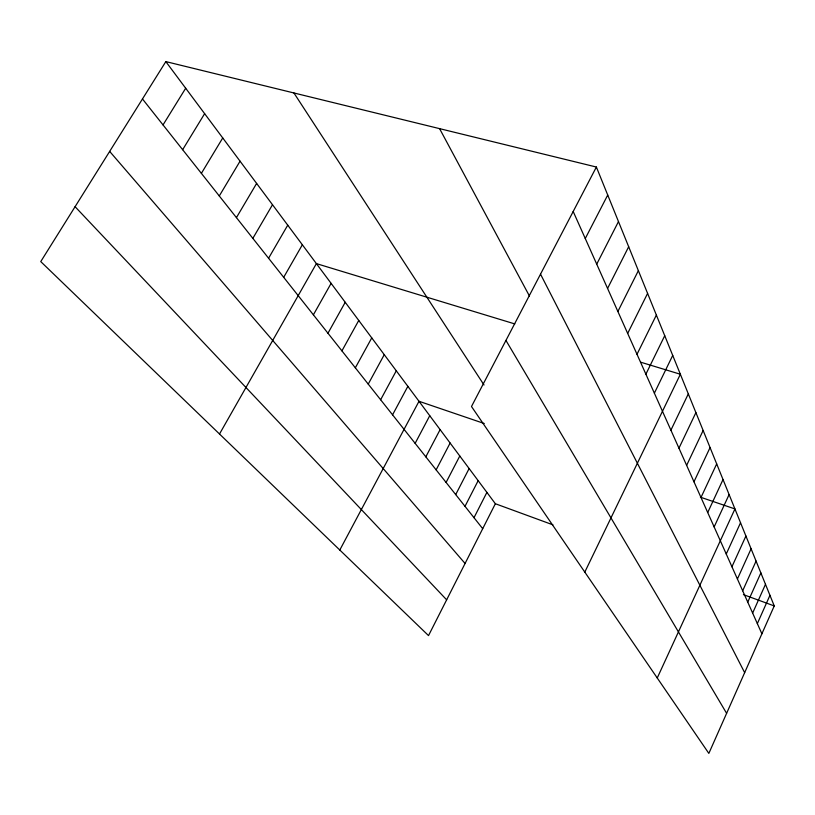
<?xml version="1.0" encoding="UTF-8"?>
<svg xmlns="http://www.w3.org/2000/svg" width="815" height="815" viewBox="0 0 815 815"><rect width="100%" height="100%" fill="white"/><g stroke="black" fill="none" stroke-linecap="round" stroke-linejoin="round"><path stroke-width="1.22" d="M596.376 167.034L774.25 605.932L708.846 753.396L471.488 406.512L596.376 167.034L165.832 61.604L40.75 261.595L428.517 635.598L495.357 503.731L165.832 61.604M757.349 623.607L769.951 595.317M752.642 613.063L765.489 584.314M747.752 602.132L760.874 572.914M742.679 590.783L756.076 561.087M737.412 578.996L751.094 548.79M731.941 566.751L745.919 536.025M726.247 554.006L740.54 522.751M657.247 677.988L734.947 508.937L700.431 497.181M714.144 526.928L729.109 494.552M707.715 512.523L723.027 479.546M700.992 497.486L716.691 463.898M693.973 481.787L710.069 447.557M686.638 465.365L703.141 430.473M678.956 448.179L695.898 412.604M670.908 430.177L688.308 393.879M584.793 572.11L680.362 374.248L640.692 362.196M654.374 393.156L672.721 355.411M645.888 374.177L664.734 335.709M637.004 354.291L656.37 315.059M627.672 333.416L647.589 293.4M617.882 311.493L638.369 270.651M607.572 288.439L628.681 246.741M474.004 517.688L486.901 492.382M596.723 264.152L618.483 221.568M465.008 506.329L478.161 480.667M455.707 494.583L469.134 468.544M585.272 238.54L607.725 195.04M446.09 482.429L459.792 456.013M436.137 469.858L450.125 443.044M425.817 456.838L440.12 429.617M415.141 443.34L429.75 415.711M339.804 550.023L419.002 401.286L484.273 423.525M392.565 414.835L407.857 386.33M380.636 399.757L396.284 370.805M368.237 384.099L384.262 354.668M355.34 367.81L371.762 337.899M341.923 350.868L358.753 320.458M327.956 333.223L345.224 302.294M313.388 314.824L331.114 283.355M219.51 434.008L316.393 263.612L514.805 323.922M283.691 277.314L302.355 244.775M268.583 258.233L287.736 225.164M252.844 238.357L272.505 204.728M236.432 217.615L256.623 183.426M219.286 195.967L240.048 161.187M201.387 173.351L222.739 137.959M182.652 149.695L204.636 113.662M163.031 124.919L185.688 88.244M495.357 503.731L552.947 524.84M743.423 594.634L774.25 605.932M75.082 206.694L446.651 599.83M109.668 151.407L465.07 563.481M142.472 98.951L482.714 528.691M293.93 92.971L484.008 384.986M505.952 340.436L726.613 713.329M439.58 128.638L529.455 296.039M540.518 274.156L744.655 672.66M573.19 211.493L761.893 633.785"/></g></svg>
